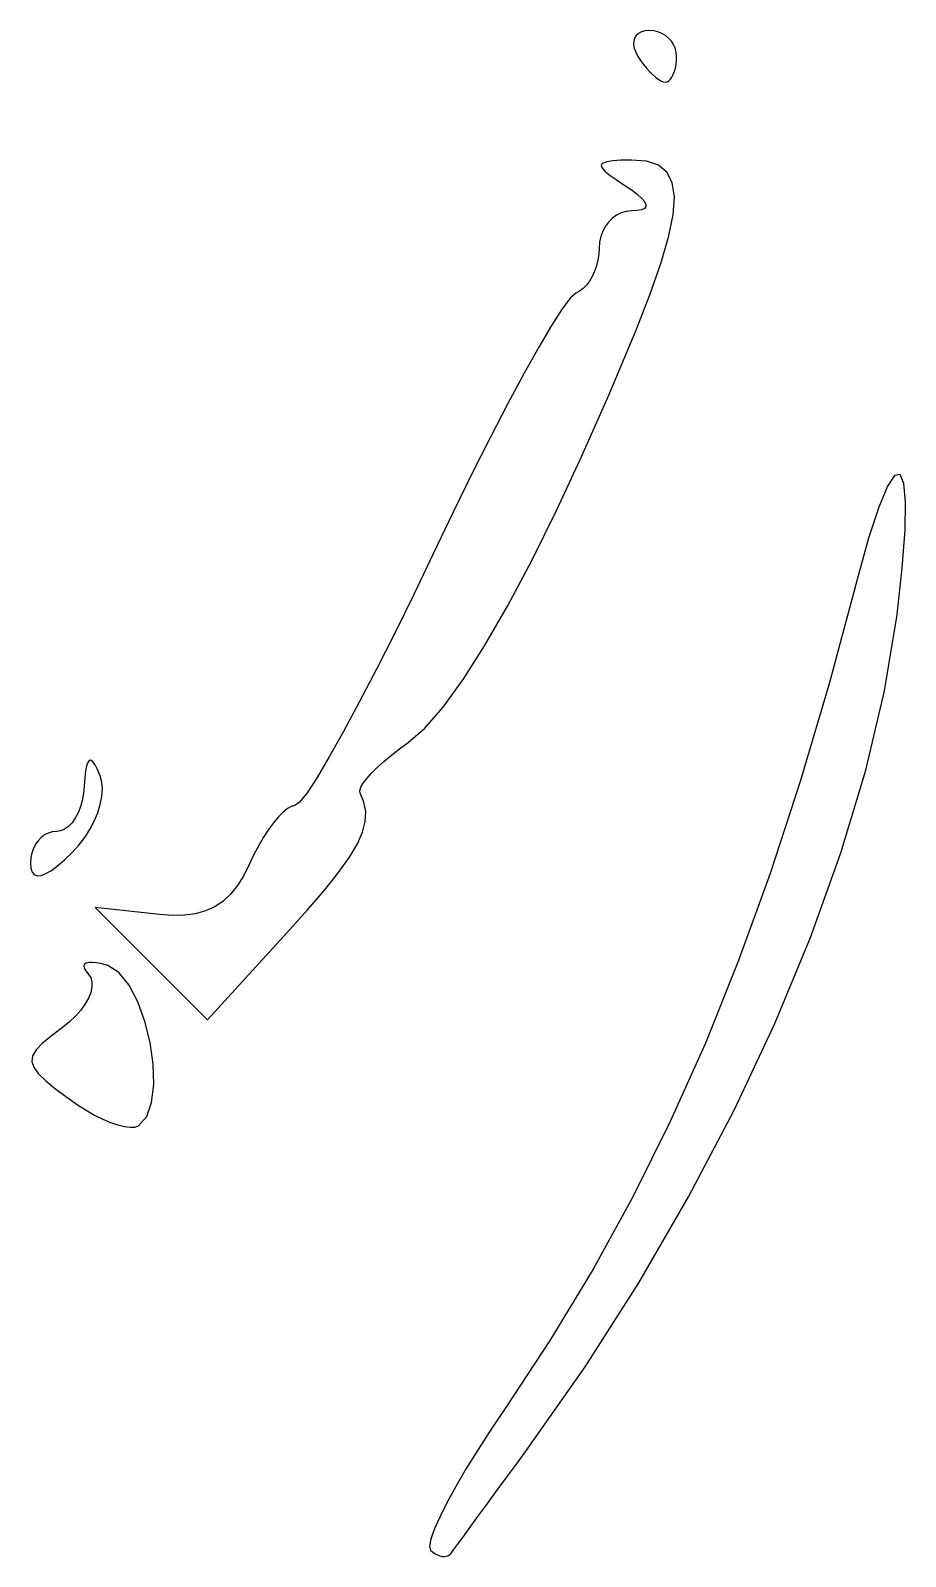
# Model space of a CAD drawing. Header units: millimetres. Extents: x 0 to 1242, y -2208 to 0.
# Drawn here: x 950 to 983.9, y -686.1 to -627 of the extents above; entities that cross this region are included whole.
import ezdxf

# ---------------------------------------------------------------- set-up
doc = ezdxf.new("R2010")
doc.units = ezdxf.units.MM
doc.layers.get('0').update_dxf_attribs({"linetype": 'CONTINUOUS'})

msp = doc.modelspace()

# ---------------------------------------------------------------- linework, layer by layer
for p, q in [((973.436424, -627.1936), (973.37475, -627.29375)), ((973.524822, -627.11205), (973.436424, -627.1936)), ((973.639008, -627.0512), (973.524822, -627.11205)), ((973.778046, -627.01315), (973.639008, -627.0512)), ((973.941, -627), (973.778046, -627.01315)), ((974.112078, -627.01315), (973.941, -627)), ((974.274624, -627.0512), (974.112078, -627.01315)), ((974.426406, -627.11205), (974.274624, -627.0512)), ((974.565192, -627.1936), (974.426406, -627.11205)), ((974.68875, -627.29375), (974.565192, -627.1936)), ((973.340736, -627.4104), (973.335318, -627.54145)), ((973.335318, -627.54145), (973.359432, -627.6848)), ((973.37475, -627.29375), (973.340736, -627.4104)), ((973.359432, -627.6848), (973.414014, -627.83835)), ((974.794848, -627.4104), (974.68875, -627.29375)), ((974.881254, -627.54145), (974.794848, -627.4104)), ((974.945736, -627.6848), (974.881254, -627.54145)), ((974.986062, -627.83835), (974.945736, -627.6848)), ((973.414014, -627.83835), (973.5, -628)), ((973.5, -628), (973.605711, -628.16165)), ((973.5, -628), (973.5, -628)), ((973.605711, -628.16165), (973.717368, -628.3152)), ((973.717368, -628.3152), (973.832757, -628.45855)), ((974.950671, -628.45855), (974.977464, -628.3152)), ((974.977464, -628.3152), (974.994213, -628.16165)), ((975, -628), (974.986062, -627.83835)), ((974.994213, -628.16165), (975, -628)), ((973.832757, -628.45855), (973.949664, -628.5896)), ((973.949664, -628.5896), (974.065875, -628.70625)), ((974.065875, -628.70625), (974.179176, -628.8064)), ((974.179176, -628.8064), (974.287353, -628.88795)), ((974.287353, -628.88795), (974.388192, -628.9488)), ((974.388192, -628.9488), (974.479479, -628.98685)), ((974.479479, -628.98685), (974.559, -629)), ((974.559, -629), (974.630397, -628.98685)), ((974.630397, -628.98685), (974.698176, -628.9488)), ((974.698176, -628.9488), (974.761419, -628.88795)), ((974.761419, -628.88795), (974.819208, -628.8064)), ((974.819208, -628.8064), (974.870625, -628.70625)), ((974.870625, -628.70625), (974.914752, -628.5896)), ((974.914752, -628.5896), (974.950671, -628.45855)), ((972.146512, -632.128872), (972.08325, -632.201875)), ((972.08325, -632.201875), (972.103328, -632.299328)), ((972.103328, -632.299328), (972.205894, -632.424549)), ((972.293966, -632.077001), (972.146512, -632.128872)), ((972.205894, -632.424549), (972.390096, -632.580856)), ((972.526464, -632.042944), (972.293966, -632.077001)), ((972.844858, -632.023383), (972.526464, -632.042944)), ((973.25, -632.015), (972.844858, -632.023383)), ((973.836093, -632.060817), (973.25, -632.015)), ((974.294944, -632.216416), (973.836093, -632.060817)), ((974.626811, -632.491919), (974.294944, -632.216416)), ((974.831952, -632.897448), (974.626811, -632.491919)), ((972.390096, -632.580856), (972.655082, -632.771567)), ((972.655082, -632.771567), (973, -633)), ((973, -633), (973.272491, -633.184261)), ((973, -633), (973, -633)), ((974.910625, -633.443125), (974.831952, -632.897448)), ((973.272491, -633.184261), (973.489968, -633.349448)), ((973.489968, -633.349448), (973.652437, -633.495567)), ((973.652437, -633.495567), (973.759904, -633.622624)), ((973.759904, -633.622624), (973.812375, -633.730625)), ((974.863088, -634.139072), (974.910625, -633.443125)), ((972.513216, -634.268168), (972.367375, -634.411875)), ((972.677033, -634.150609), (972.513216, -634.268168)), ((972.856192, -634.062216), (972.677033, -634.150609)), ((973.048059, -634.006007), (972.856192, -634.062216)), ((973.25, -633.985), (973.048059, -634.006007)), ((973.472419, -633.972189), (973.25, -633.985)), ((973.639872, -633.940352), (973.472419, -633.972189)), ((973.752353, -633.889483), (973.639872, -633.940352)), ((973.809856, -633.819576), (973.752353, -633.889483)), ((973.812375, -633.730625), (973.809856, -633.819576)), ((974.689599, -634.995411), (974.863088, -634.139072)), ((972.140157, -634.765661), (972.064048, -634.969704)), ((972.242144, -634.578712), (972.140157, -634.765661)), ((972.367375, -634.411875), (972.242144, -634.578712)), ((972, -635.417), (971.988078, -635.650329)), ((972.016451, -635.187823), (972, -635.417)), ((972.064048, -634.969704), (972.016451, -635.187823)), ((974.390416, -636.022264), (974.689599, -634.995411)), ((971.953584, -635.880472), (971.898426, -636.103763)), ((971.988078, -635.650329), (971.953584, -635.880472)), ((973.965797, -637.229753), (974.390416, -636.022264)), ((971.73375, -636.515125), (971.628048, -636.695864)), ((971.824512, -636.316536), (971.73375, -636.515125)), ((971.898426, -636.103763), (971.824512, -636.316536)), ((971.094, -637.167), (970.886798, -637.349019)), ((971.240382, -637.094321), (971.094, -637.167)), ((971.379456, -636.989128), (971.240382, -637.094321)), ((971.509314, -636.855087), (971.379456, -636.989128)), ((971.628048, -636.695864), (971.509314, -636.855087)), ((973.416, -638.628), (973.965797, -637.229753)), ((970.572304, -637.771152), (970.162086, -638.412213)), ((970.886798, -637.349019), (970.572304, -637.771152)), ((970.162086, -638.412213), (969.667712, -639.251016)), ((972.371694, -641.118156), (973.416, -638.628)), ((969.667712, -639.251016), (969.10075, -640.266375)), ((969.10075, -640.266375), (968.472768, -641.437104)), ((971.346672, -643.440048), (972.371694, -641.118156)), ((968.472768, -641.437104), (967.795334, -642.742017)), ((967.795334, -642.742017), (967.080016, -644.159928)), ((970.347378, -645.582012), (971.346672, -643.440048)), ((967.080016, -644.159928), (966.338382, -645.669651)), ((983.433664, -644.223984), (983.155332, -644.641927)), ((983.6465, -644.190125), (983.433664, -644.223984)), ((983.788176, -644.535376), (983.6465, -644.190125)), ((983.155332, -644.641927), (982.817168, -645.448928)), ((983.853028, -645.254763), (983.788176, -644.535376)), ((982.817168, -645.448928), (982.424836, -646.649961)), ((983.835392, -646.343312), (983.853028, -645.254763)), ((966.338382, -645.669651), (965.582, -647.25)), ((969.380256, -647.532384), (970.347378, -645.582012)), ((982.424836, -646.649961), (981.984, -648.25)), ((983.729604, -647.796049), (983.835392, -646.343312)), ((965.582, -647.25), (964.827393, -648.825966)), ((968.45175, -649.2795), (969.380256, -647.532384)), ((983.53, -649.608), (983.729604, -647.796049)), ((981.984, -648.25), (980.899077, -652.281994)), ((981.984, -648.25), (981.984, -648.25)), ((964.827393, -648.825966), (964.091464, -650.323008)), ((967.568304, -650.811696), (968.45175, -649.2795)), ((983.045847, -652.550832), (983.53, -649.608)), ((964.091464, -650.323008), (963.385451, -651.720642)), ((966.736362, -652.117308), (967.568304, -650.811696)), ((963.385451, -651.720642), (962.720592, -652.998384)), ((965.962368, -653.184672), (966.736362, -652.117308)), ((980.899077, -652.281994), (979.779096, -656.068552)), ((982.317656, -655.633776), (983.045847, -652.550832)), ((962.720592, -652.998384), (962.108125, -654.13575)), ((965.252766, -654.002124), (965.962368, -653.184672)), ((962.108125, -654.13575), (961.559288, -655.112256)), ((964.614, -654.558), (965.252766, -654.002124)), ((963.960304, -655.049176), (964.275473, -654.803582)), ((964.275473, -654.803582), (964.614, -654.558)), ((952.166318, -655.460403), (952.128472, -655.659552)), ((952.213176, -655.325136), (952.166318, -655.460403)), ((952.26925, -655.253625), (952.213176, -655.325136)), ((952.334744, -655.245744), (952.26925, -655.253625)), ((952.409862, -655.301367), (952.334744, -655.245744)), ((952.494808, -655.420368), (952.409862, -655.301367)), ((952.589786, -655.602621), (952.494808, -655.420368)), ((961.559288, -655.112256), (961.085319, -655.907418)), ((963.194125, -655.74475), (963.415712, -655.523888)), ((963.415712, -655.523888), (963.672411, -655.290654)), ((963.672411, -655.290654), (963.960304, -655.049176)), ((952.099434, -655.922709), (952.079, -656.25)), ((952.128472, -655.659552), (952.099434, -655.922709)), ((952.695, -655.848), (952.589786, -655.602621)), ((952.760476, -656.087323), (952.695, -655.848)), ((952.781408, -656.355944), (952.760476, -656.087323)), ((961.085319, -655.907418), (960.697456, -656.500752)), ((962.779216, -656.291824), (962.871959, -656.132846)), ((962.871959, -656.132846), (963.011568, -655.949112)), ((963.011568, -655.949112), (963.194125, -655.74475)), ((979.779096, -656.068552), (978.614139, -659.633038)), ((981.358129, -658.828104), (982.317656, -655.633776)), ((952.053189, -656.532766), (952.003072, -656.801408)), ((952.079, -656.25), (952.053189, -656.532766)), ((952.079, -656.25), (952.079, -656.25)), ((952.698664, -656.956192), (952.760052, -656.647641)), ((952.760052, -656.647641), (952.781408, -656.355944)), ((960.697456, -656.500752), (960.406937, -656.871774)), ((962.737257, -656.421918), (962.779216, -656.291824)), ((962.75, -656.519), (962.737257, -656.421918)), ((962.897563, -656.871921), (962.75, -656.519)), ((951.839016, -657.281584), (951.729625, -657.48575)), ((951.930923, -657.052242), (951.839016, -657.281584)), ((952.003072, -656.801408), (951.930923, -657.052242)), ((952.464816, -657.598968), (952.5995, -657.275375)), ((952.5995, -657.275375), (952.698664, -656.956192)), ((959.768574, -657.252207), (959.588568, -657.435744)), ((959.937096, -657.115248), (959.768574, -657.252207)), ((960.090462, -657.029601), (959.937096, -657.115248)), ((960.225, -657), (960.090462, -657.029601)), ((960.406937, -656.871774), (960.225, -657)), ((962.967864, -657.231448), (962.897563, -656.871921)), ((962.954021, -657.610727), (962.967864, -657.231448)), ((951.319288, -657.910352), (951.162701, -657.976974)), ((951.467487, -657.803818), (951.319288, -657.910352)), ((951.605024, -657.661056), (951.467487, -657.803818)), ((951.729625, -657.48575), (951.605024, -657.661056)), ((952.097912, -658.234496), (952.296868, -657.920749)), ((952.296868, -657.920749), (952.464816, -657.598968)), ((959.208792, -657.923616), (959.016366, -658.218483)), ((959.40075, -657.661125), (959.208792, -657.923616)), ((959.588568, -657.435744), (959.40075, -657.661125)), ((962.849152, -658.022904), (962.954021, -657.610727)), ((950.1936, -658.498096), (950.11205, -658.657188)), ((950.29375, -658.3565), (950.1936, -658.498096)), ((950.4104, -658.234944), (950.29375, -658.3565)), ((950.54145, -658.135972), (950.4104, -658.234944)), ((950.6848, -658.062128), (950.54145, -658.135972)), ((950.83835, -658.015956), (950.6848, -658.062128)), ((951, -658), (950.83835, -658.015956)), ((951.162701, -657.976974), (951, -658)), ((951.870204, -658.533987), (952.097912, -658.234496)), ((959.016366, -658.218483), (958.827144, -658.540992)), ((962.338808, -658.998536), (962.646375, -658.481125)), ((962.646375, -658.481125), (962.849152, -658.022904)), ((950.01315, -659.017684), (950, -659.214)), ((950.0512, -658.831232), (950.01315, -659.017684)), ((950.11205, -658.657188), (950.0512, -658.831232)), ((951.045888, -659.33192), (951.316331, -659.099655)), ((951.316331, -659.099655), (951.616, -658.813)), ((951.616, -658.813), (951.870204, -658.533987)), ((958.644798, -658.886409), (958.473, -659.25)), ((958.827144, -658.540992), (958.644798, -658.886409)), ((961.919569, -659.588283), (962.338808, -658.998536)), ((980.179968, -662.105088), (981.358129, -658.828104)), ((950, -659.214), (950.016979, -659.422255)), ((950.016979, -659.422255), (950.067552, -659.57492)), ((950.067552, -659.57492), (950.151173, -659.672145)), ((950.151173, -659.672145), (950.267296, -659.71408)), ((950.267296, -659.71408), (950.415375, -659.700875)), ((950.415375, -659.700875), (950.594864, -659.63268)), ((950.594864, -659.63268), (950.805217, -659.509645)), ((950.805217, -659.509645), (951.045888, -659.33192)), ((958.249571, -659.70106), (958.006288, -660.09116)), ((958.473, -659.25), (958.249571, -659.70106)), ((961.381776, -660.263512), (961.919569, -659.588283)), ((978.614139, -659.633038), (977.394288, -662.998816)), ((958.006288, -660.09116), (957.740157, -660.42198)), ((960.718547, -661.037369), (961.381776, -660.263512)), ((957.448184, -660.6952), (957.127375, -660.9125)), ((957.740157, -660.42198), (957.448184, -660.6952)), ((954.986, -661.219), (952.5, -660.938)), ((952.5, -660.938), (954.673, -663.115)), ((955.495899, -661.2561), (954.986, -661.219)), ((955.961992, -661.24568), (955.495899, -661.2561)), ((956.387273, -661.18606), (955.961992, -661.24568)), ((956.774736, -661.07556), (956.387273, -661.18606)), ((957.127375, -660.9125), (956.774736, -661.07556)), ((959.923, -661.923), (960.718547, -661.037369)), ((956.847, -665.291), (959.923, -661.923)), ((978.795875, -665.436), (980.179968, -662.105088)), ((952.08896, -663.139808), (952.06408, -663.205084)), ((952.06408, -663.205084), (952.07892, -663.289656)), ((952.152, -663.0945), (952.08896, -663.139808)), ((952.25164, -663.069832), (952.152, -663.0945)), ((952.38632, -663.066476), (952.25164, -663.069832)), ((952.55448, -663.085104), (952.38632, -663.066476)), ((952.75456, -663.126388), (952.55448, -663.085104)), ((952.985, -663.191), (952.75456, -663.126388)), ((953.420379, -663.458802), (952.985, -663.191)), ((954.673, -663.115), (956.847, -665.291)), ((977.394288, -662.998816), (976.109625, -666.18925)), ((952.07892, -663.289656), (952.13504, -663.392852)), ((952.13504, -663.392852), (952.234, -663.514)), ((952.234, -663.514), (952.32993, -663.658446)), ((952.234, -663.514), (952.234, -663.514)), ((952.32993, -663.658446), (952.37672, -663.828488)), ((952.37672, -663.828488), (952.37647, -664.019782)), ((953.812072, -663.942736), (953.420379, -663.458802)), ((952.33128, -664.227984), (952.24325, -664.44875)), ((952.37647, -664.019782), (952.33128, -664.227984)), ((954.150113, -664.591094), (953.812072, -663.942736)), ((951.94707, -664.910598), (951.74312, -665.142992)), ((952.11448, -664.677736), (951.94707, -664.910598)), ((952.24325, -664.44875), (952.11448, -664.677736)), ((954.424536, -665.352168), (954.150113, -664.591094)), ((951.234, -665.589), (950.794317, -665.923158)), ((951.50473, -665.370574), (951.234, -665.589)), ((951.74312, -665.142992), (951.50473, -665.370574)), ((954.625375, -666.17425), (954.424536, -665.352168)), ((977.218552, -668.792112), (978.795875, -665.436)), ((950.454696, -666.208104), (950.216379, -666.457446)), ((950.794317, -665.923158), (950.454696, -666.208104)), ((954.742664, -667.005632), (954.625375, -666.17425)), ((976.109625, -666.18925), (974.750232, -669.227704)), ((950.080608, -666.684792), (950.048625, -666.90375)), ((950.216379, -666.457446), (950.080608, -666.684792)), ((950.048625, -666.90375), (950.121672, -667.127928)), ((950.121672, -667.127928), (950.300991, -667.370934)), ((950.300991, -667.370934), (950.587824, -667.646376)), ((954.766437, -667.794606), (954.742664, -667.005632)), ((950.587824, -667.646376), (950.983413, -667.967862)), ((950.983413, -667.967862), (951.489, -668.349)), ((954.686728, -668.489464), (954.766437, -667.794606)), ((951.489, -668.349), (951.819738, -668.581647)), ((954.493571, -669.038498), (954.686728, -668.489464)), ((951.819738, -668.581647), (952.151784, -668.791536)), ((952.151784, -668.791536), (952.479486, -668.976489)), ((952.479486, -668.976489), (952.797192, -669.134328)), ((952.797192, -669.134328), (953.09925, -669.262875)), ((954.177, -669.39), (954.493571, -669.038498)), ((975.460701, -672.144696), (977.218552, -668.792112)), ((953.09925, -669.262875), (953.380008, -669.359952)), ((953.380008, -669.359952), (953.633814, -669.423381)), ((953.633814, -669.423381), (953.855016, -669.450984)), ((953.855016, -669.450984), (954.037962, -669.440583)), ((954.037962, -669.440583), (954.177, -669.39)), ((974.750232, -669.227704), (973.306191, -672.137542)), ((973.306191, -672.137542), (971.767584, -674.942128)), ((973.535024, -675.465024), (975.460701, -672.144696)), ((971.767584, -674.942128), (970.124493, -677.664826)), ((971.454223, -678.724368), (973.535024, -675.465024)), ((970.124493, -677.664826), (968.367, -680.329)), ((969.231, -681.894), (971.454223, -678.724368)), ((968.367, -680.329), (967.822491, -681.137651)), ((967.822491, -681.137651), (967.318608, -681.919128)), ((967.318608, -681.919128), (966.861417, -682.661917)), ((968.798921, -682.48233), (969.231, -681.894)), ((966.861417, -682.661917), (966.456984, -683.354504)), ((968.381008, -683.05188), (968.798921, -682.48233)), ((967.983447, -683.59419), (968.381008, -683.05188)), ((966.456984, -683.354504), (966.111375, -683.985375)), ((967.612424, -684.1008), (967.983447, -683.59419)), ((966.111375, -683.985375), (965.830656, -684.543016)), ((967.274125, -684.56325), (967.612424, -684.1008)), ((965.620893, -685.015913), (965.488152, -685.392552)), ((965.830656, -684.543016), (965.620893, -685.015913)), ((966.720443, -685.32183), (966.974736, -684.97308)), ((966.974736, -684.97308), (967.274125, -684.56325)), ((965.488152, -685.392552), (965.438499, -685.661419)), ((965.438499, -685.661419), (965.478, -685.811)), ((966.371889, -685.80225), (966.517432, -685.60104)), ((966.517432, -685.60104), (966.720443, -685.32183)), ((965.478, -685.811), (965.566184, -685.889892)), ((965.566184, -685.889892), (965.657392, -685.954216)), ((965.657392, -685.954216), (965.749908, -686.003744)), ((965.749908, -686.003744), (965.842016, -686.038248)), ((965.842016, -686.038248), (965.932, -686.0575)), ((965.932, -686.0575), (966.018144, -686.061272)), ((966.018144, -686.061272), (966.098732, -686.049336)), ((966.098732, -686.049336), (966.172048, -686.021464)), ((966.172048, -686.021464), (966.236376, -685.977428)), ((966.236376, -685.977428), (966.29, -685.917)), ((966.29, -685.917), (966.371889, -685.80225))]:
    msp.add_line(p, q)

doc.saveas('drawing.dxf')
